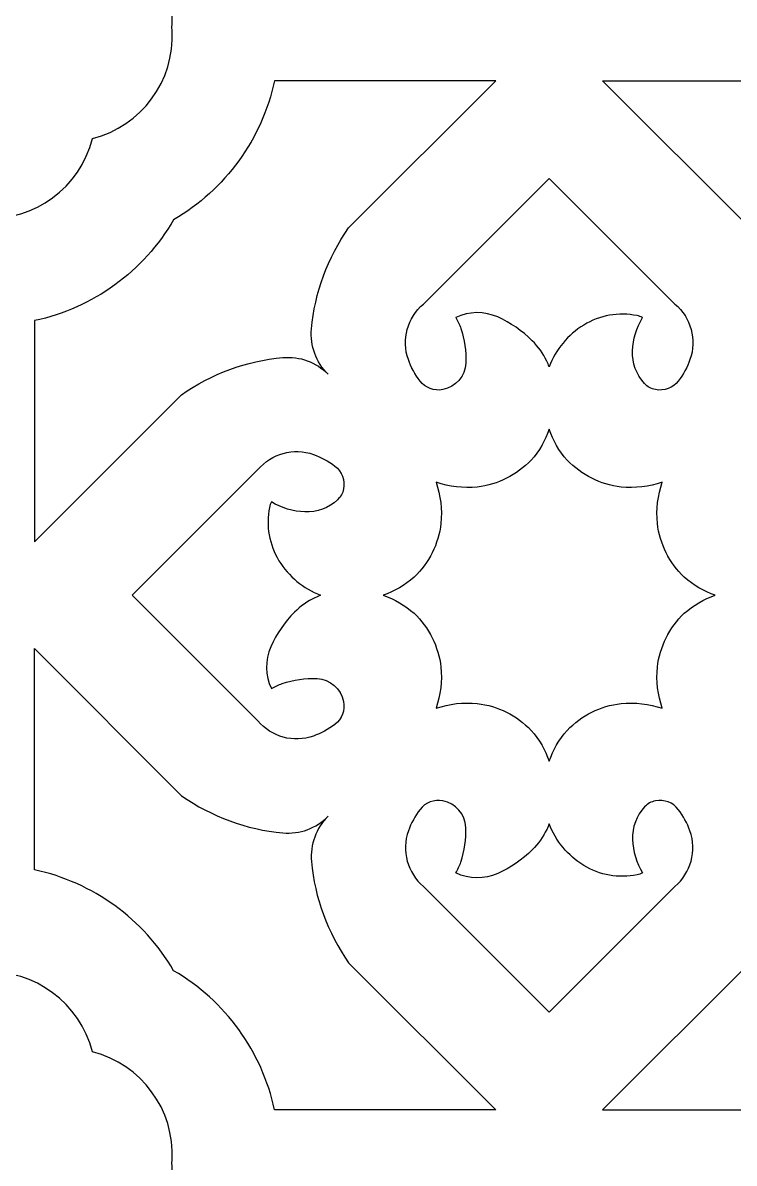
# Model space of a CAD drawing. Header units: centimetres. Extents: x -9.8 to 9.6, y -11.6 to 9.6.
# Drawn here: x -7.66 to -4.36, y -0.98 to 4.31 of the extents above; entities that cross this region are included whole.
import ezdxf

# ---------------------------------------------------------------- set-up
doc = ezdxf.new("R2010")
doc.units = ezdxf.units.CM
doc.header["$MEASUREMENT"] = 0
doc.layers.add('layer 1', color=7, linetype='Continuous')

msp = doc.modelspace()

# ---------------------------------------------------------------- linework, layer by layer
at = {"layer": 'layer 1', "color": 242}
for points, knots in [([(-9.79663, 9.61059), (-9.79663, 9.61059), (-0.63194, 9.61059), (-0.63194, 9.61059), (-0.63194, 9.61059), (-0.63194, 9.61059), (-0.63194, -11.57178), (-0.63194, -11.57178), (-0.63194, -11.57178), (-0.63194, -11.57178), (-9.79663, -11.57178), (-9.79663, -11.57178), (-9.79663, -11.57178), (-9.79663, -11.57178), (-9.79663, 9.61059), (-9.79663, 9.61059)], [0, 0, 0, 0, 0.2, 0.2, 0.2, 0.2, 0.4, 0.4, 0.4, 0.4, 0.6, 0.6, 0.6, 0.6, 1, 1, 1, 1]), ([(-6.9647, 4.27966), (-6.9521, 4.0454), (-7.10748, 3.83487), (-7.33493, 3.77742), (-7.33493, 3.77742), (-7.39216, 3.54991), (-7.60287, 3.39476), (-7.83714, 3.40723), (-7.83714, 3.40723), (-7.83714, 3.40723), (-7.85163, 3.40806), (-7.85163, 3.40806), (-7.85163, 3.40806), (-7.85163, 3.40806), (-7.86611, 3.40723), (-7.86611, 3.40723), (-7.86611, 3.40723), (-8.10038, 3.39458), (-8.31096, 3.54996), (-8.36836, 3.77742), (-8.36836, 3.77742), (-8.59591, 3.83468), (-8.75102, 4.0454), (-8.73855, 4.27966), (-8.73855, 4.27966), (-8.73855, 4.27966), (-8.73772, 4.29415), (-8.73772, 4.29415), (-8.73772, 4.29415), (-8.73772, 4.29415), (-8.73855, 4.30864), (-8.73855, 4.30864), (-8.73855, 4.30864), (-8.7512, 4.54291), (-8.59582, 4.75339), (-8.36836, 4.81084), (-8.36836, 4.81084), (-8.31114, 5.03839), (-8.10038, 5.1935), (-7.86611, 5.18103), (-7.86611, 5.18103), (-7.86611, 5.18103), (-7.85163, 5.1802), (-7.85163, 5.1802), (-7.85163, 5.1802), (-7.85163, 5.1802), (-7.83714, 5.18103), (-7.83714, 5.18103), (-7.83714, 5.18103), (-7.60287, 5.19368), (-7.39234, 5.0383), (-7.33493, 4.81084), (-7.33493, 4.81084), (-7.10738, 4.75362), (-6.95228, 4.54291), (-6.9647, 4.30864), (-6.9647, 4.30864), (-6.9647, 4.30864), (-6.96557, 4.29415), (-6.96557, 4.29415), (-6.96557, 4.29415), (-6.96557, 4.29415), (-6.9647, 4.27966), (-6.9647, 4.27966)], [0, 0, 0, 0, 0.0588235, 0.0588235, 0.0588235, 0.0588235, 0.1176471, 0.1176471, 0.1176471, 0.1176471, 0.1764706, 0.1764706, 0.1764706, 0.1764706, 0.2352941, 0.2352941, 0.2352941, 0.2352941, 0.2941176, 0.2941176, 0.2941176, 0.2941176, 0.3529412, 0.3529412, 0.3529412, 0.3529412, 0.4117647, 0.4117647, 0.4117647, 0.4117647, 0.4705882, 0.4705882, 0.4705882, 0.4705882, 0.5294118, 0.5294118, 0.5294118, 0.5294118, 0.5882353, 0.5882353, 0.5882353, 0.5882353, 0.6470588, 0.6470588, 0.6470588, 0.6470588, 0.7058824, 0.7058824, 0.7058824, 0.7058824, 0.7647059, 0.7647059, 0.7647059, 0.7647059, 0.8235294, 0.8235294, 0.8235294, 0.8235294, 0.8823529, 0.8823529, 0.8823529, 0.8823529, 1, 1, 1, 1]), ([(-6.92068, 2.58774), (-6.92068, 2.58774), (-7.60361, 1.90481), (-7.60361, 1.90481), (-7.60361, 1.90481), (-7.60361, 1.90481), (-7.60361, 2.93189), (-7.60361, 2.93189), (-7.60361, 2.93189), (-7.33194, 2.99031), (-7.09759, 3.16017), (-6.95766, 3.40024), (-6.95766, 3.40024), (-6.71765, 3.54016), (-6.54773, 3.77443), (-6.48941, 4.04609), (-6.48941, 4.04609), (-6.48941, 4.04609), (-5.46233, 4.04609), (-5.46233, 4.04609), (-5.46233, 4.04609), (-5.46233, 4.04609), (-6.14525, 3.36316), (-6.14525, 3.36316), (-6.14525, 3.36316), (-6.24295, 3.2243), (-6.30247, 3.06229), (-6.31784, 2.89316), (-6.31784, 2.89316), (-6.32492, 2.81519), (-6.29672, 2.73819), (-6.24084, 2.68336), (-6.24084, 2.68336), (-6.29571, 2.73921), (-6.37271, 2.76749), (-6.45068, 2.76036), (-6.45068, 2.76036), (-6.61981, 2.74496), (-6.78181, 2.68543), (-6.92068, 2.58774)], [0, 0, 0, 0, 0.0909091, 0.0909091, 0.0909091, 0.0909091, 0.1818182, 0.1818182, 0.1818182, 0.1818182, 0.2727273, 0.2727273, 0.2727273, 0.2727273, 0.3636364, 0.3636364, 0.3636364, 0.3636364, 0.4545455, 0.4545455, 0.4545455, 0.4545455, 0.5454545, 0.5454545, 0.5454545, 0.5454545, 0.6363636, 0.6363636, 0.6363636, 0.6363636, 0.7272727, 0.7272727, 0.7272727, 0.7272727, 0.8181818, 0.8181818, 0.8181818, 0.8181818, 1, 1, 1, 1]), ([(-3.93921, 4.04609), (-3.93921, 4.04609), (-4.96625, 4.04609), (-4.96625, 4.04609), (-4.96625, 4.04609), (-4.96625, 4.04609), (-4.28337, 3.36316), (-4.28337, 3.36316), (-4.28337, 3.36316), (-4.18567, 3.22434), (-4.12615, 3.0622), (-4.11078, 2.89316), (-4.11078, 2.89316), (-4.10365, 2.81524), (-4.13194, 2.73819), (-4.18778, 2.68336), (-4.18778, 2.68336), (-4.13295, 2.73916), (-4.05586, 2.7674), (-3.97794, 2.76032), (-3.97794, 2.76032), (-3.8089, 2.74496), (-3.64676, 2.68539), (-3.50794, 2.58774), (-3.50794, 2.58774), (-3.50794, 2.58774), (-2.82501, 1.90481), (-2.82501, 1.90481), (-2.82501, 1.90481), (-2.82501, 1.90481), (-2.82501, 2.93189), (-2.82501, 2.93189), (-2.82501, 2.93189), (-3.09654, 2.99021), (-3.33112, 3.16036), (-3.47096, 3.40028), (-3.47096, 3.40028), (-3.71088, 3.54007), (-3.88089, 3.77466), (-3.93921, 4.04613), (-3.93921, 4.04613), (-3.93921, 4.04613), (-3.93921, 4.04609), (-3.93921, 4.04609)], [0, 0, 0, 0, 0.0833333, 0.0833333, 0.0833333, 0.0833333, 0.1666667, 0.1666667, 0.1666667, 0.1666667, 0.25, 0.25, 0.25, 0.25, 0.3333333, 0.3333333, 0.3333333, 0.3333333, 0.4166667, 0.4166667, 0.4166667, 0.4166667, 0.5, 0.5, 0.5, 0.5, 0.5833333, 0.5833333, 0.5833333, 0.5833333, 0.6666667, 0.6666667, 0.6666667, 0.6666667, 0.75, 0.75, 0.75, 0.75, 0.8333333, 0.8333333, 0.8333333, 0.8333333, 1, 1, 1, 1]), ([(-5.79765, 3.00916), (-5.87267, 2.94624), (-5.90078, 2.84344), (-5.86807, 2.75112), (-5.86807, 2.75112), (-5.85538, 2.71529), (-5.83712, 2.68171), (-5.81389, 2.65158), (-5.81389, 2.65158), (-5.78891, 2.6192), (-5.74788, 2.60374), (-5.70777, 2.61165), (-5.70777, 2.61165), (-5.64802, 2.62297), (-5.60391, 2.67389), (-5.60133, 2.73465), (-5.60133, 2.73465), (-5.59899, 2.7893), (-5.60676, 2.8439), (-5.62429, 2.89573), (-5.62429, 2.89573), (-5.63027, 2.91344), (-5.63813, 2.93046), (-5.64784, 2.94647), (-5.64784, 2.94647), (-5.58648, 2.97572), (-5.51536, 2.9766), (-5.45327, 2.94891), (-5.45327, 2.94891), (-5.39356, 2.92228), (-5.33919, 2.88493), (-5.29292, 2.8387), (-5.29292, 2.8387), (-5.26532, 2.81115), (-5.24255, 2.77918), (-5.22553, 2.74408), (-5.22553, 2.74408), (-5.22139, 2.73557), (-5.21767, 2.72692), (-5.21426, 2.71809), (-5.21426, 2.71809), (-5.18345, 2.79836), (-5.12705, 2.86634), (-5.05382, 2.91137), (-5.05382, 2.91137), (-4.97991, 2.95687), (-4.89141, 2.9725), (-4.80645, 2.95507), (-4.80645, 2.95507), (-4.79757, 2.95328), (-4.78892, 2.95038), (-4.78074, 2.94647), (-4.78074, 2.94647), (-4.80912, 2.89951), (-4.82512, 2.8461), (-4.82724, 2.79127), (-4.82724, 2.79127), (-4.82945, 2.73511), (-4.80921, 2.68047), (-4.77094, 2.6393), (-4.77094, 2.6393), (-4.7576, 2.62499), (-4.74003, 2.61529), (-4.7208, 2.61165), (-4.7208, 2.61165), (-4.68069, 2.60374), (-4.63962, 2.6192), (-4.61469, 2.65158), (-4.61469, 2.65158), (-4.5915, 2.68171), (-4.57324, 2.71529), (-4.56055, 2.75116), (-4.56055, 2.75116), (-4.52789, 2.84348), (-4.55586, 2.94629), (-4.63088, 3.00916), (-4.63088, 3.00916), (-4.63088, 3.00916), (-5.21426, 3.5926), (-5.21426, 3.5926), (-5.21426, 3.5926), (-5.21426, 3.5926), (-5.79765, 3.00916), (-5.79765, 3.00916)], [0, 0, 0, 0, 0.0454545, 0.0454545, 0.0454545, 0.0454545, 0.0909091, 0.0909091, 0.0909091, 0.0909091, 0.1363636, 0.1363636, 0.1363636, 0.1363636, 0.1818182, 0.1818182, 0.1818182, 0.1818182, 0.2272727, 0.2272727, 0.2272727, 0.2272727, 0.2727273, 0.2727273, 0.2727273, 0.2727273, 0.3181818, 0.3181818, 0.3181818, 0.3181818, 0.3636364, 0.3636364, 0.3636364, 0.3636364, 0.4090909, 0.4090909, 0.4090909, 0.4090909, 0.4545455, 0.4545455, 0.4545455, 0.4545455, 0.5, 0.5, 0.5, 0.5, 0.5454545, 0.5454545, 0.5454545, 0.5454545, 0.5909091, 0.5909091, 0.5909091, 0.5909091, 0.6363636, 0.6363636, 0.6363636, 0.6363636, 0.6818182, 0.6818182, 0.6818182, 0.6818182, 0.7272727, 0.7272727, 0.7272727, 0.7272727, 0.7727273, 0.7727273, 0.7727273, 0.7727273, 0.8181818, 0.8181818, 0.8181818, 0.8181818, 0.8636364, 0.8636364, 0.8636364, 0.8636364, 0.9090909, 0.9090909, 0.9090909, 0.9090909, 1, 1, 1, 1]), ([(-5.98537, 1.65679), (-5.93238, 1.67473), (-5.88353, 1.7032), (-5.84181, 1.74051), (-5.84181, 1.74051), (-5.77198, 1.80647), (-5.72778, 1.89492), (-5.71688, 1.99037), (-5.71688, 1.99037), (-5.71044, 2.05508), (-5.71812, 2.12045), (-5.73937, 2.1819), (-5.73937, 2.1819), (-5.67792, 2.1606), (-5.6126, 2.15292), (-5.54788, 2.15936), (-5.54788, 2.15936), (-5.45244, 2.17031), (-5.36399, 2.21451), (-5.29798, 2.28429), (-5.29798, 2.28429), (-5.26072, 2.32606), (-5.23225, 2.37486), (-5.21426, 2.42785), (-5.21426, 2.42785), (-5.19628, 2.37486), (-5.16785, 2.32606), (-5.13055, 2.28429), (-5.13055, 2.28429), (-5.06454, 2.21451), (-4.97613, 2.17026), (-4.88069, 2.15936), (-4.88069, 2.15936), (-4.81597, 2.15292), (-4.75061, 2.1606), (-4.68916, 2.1819), (-4.68916, 2.1819), (-4.71045, 2.12045), (-4.71813, 2.05508), (-4.71169, 1.99037), (-4.71169, 1.99037), (-4.70079, 1.89492), (-4.65654, 1.80647), (-4.58681, 1.74051), (-4.58681, 1.74051), (-4.54505, 1.7032), (-4.49624, 1.67473), (-4.44325, 1.65679), (-4.44325, 1.65679), (-4.49624, 1.63881), (-4.54505, 1.61033), (-4.58681, 1.57303), (-4.58681, 1.57303), (-4.65654, 1.50707), (-4.70079, 1.41862), (-4.71169, 1.32317), (-4.71169, 1.32317), (-4.71813, 1.25845), (-4.71045, 1.19309), (-4.68916, 1.13164), (-4.68916, 1.13164), (-4.75061, 1.15289), (-4.81597, 1.16062), (-4.88069, 1.15418), (-4.88069, 1.15418), (-4.97613, 1.14323), (-5.06459, 1.09902), (-5.13055, 1.02925), (-5.13055, 1.02925), (-5.16785, 0.98748), (-5.19632, 0.93868), (-5.21426, 0.88569), (-5.21426, 0.88569), (-5.23225, 0.93868), (-5.26072, 0.98748), (-5.29798, 1.02925), (-5.29798, 1.02925), (-5.36399, 1.09902), (-5.45244, 1.14327), (-5.54788, 1.15418), (-5.54788, 1.15418), (-5.6126, 1.16062), (-5.67792, 1.15293), (-5.73937, 1.13164), (-5.73937, 1.13164), (-5.71812, 1.19309), (-5.71044, 1.25845), (-5.71688, 1.32317), (-5.71688, 1.32317), (-5.72778, 1.41862), (-5.77198, 1.50707), (-5.84181, 1.57303), (-5.84181, 1.57303), (-5.88353, 1.61033), (-5.93238, 1.63881), (-5.98537, 1.65679), (-5.98537, 1.65679), (-5.98537, 1.65679), (-5.98537, 1.65679), (-5.98537, 1.65679)], [0, 0, 0, 0, 0.0384615, 0.0384615, 0.0384615, 0.0384615, 0.0769231, 0.0769231, 0.0769231, 0.0769231, 0.1153846, 0.1153846, 0.1153846, 0.1153846, 0.1538462, 0.1538462, 0.1538462, 0.1538462, 0.1923077, 0.1923077, 0.1923077, 0.1923077, 0.2307692, 0.2307692, 0.2307692, 0.2307692, 0.2692308, 0.2692308, 0.2692308, 0.2692308, 0.3076923, 0.3076923, 0.3076923, 0.3076923, 0.3461538, 0.3461538, 0.3461538, 0.3461538, 0.3846154, 0.3846154, 0.3846154, 0.3846154, 0.4230769, 0.4230769, 0.4230769, 0.4230769, 0.4615385, 0.4615385, 0.4615385, 0.4615385, 0.5, 0.5, 0.5, 0.5, 0.5384615, 0.5384615, 0.5384615, 0.5384615, 0.5769231, 0.5769231, 0.5769231, 0.5769231, 0.6153846, 0.6153846, 0.6153846, 0.6153846, 0.6538462, 0.6538462, 0.6538462, 0.6538462, 0.6923077, 0.6923077, 0.6923077, 0.6923077, 0.7307692, 0.7307692, 0.7307692, 0.7307692, 0.7692308, 0.7692308, 0.7692308, 0.7692308, 0.8076923, 0.8076923, 0.8076923, 0.8076923, 0.8461538, 0.8461538, 0.8461538, 0.8461538, 0.8846154, 0.8846154, 0.8846154, 0.8846154, 0.9230769, 0.9230769, 0.9230769, 0.9230769, 1, 1, 1, 1]), ([(-6.56668, 1.07336), (-6.50371, 0.99838), (-6.40095, 0.97028), (-6.30864, 1.00298), (-6.30864, 1.00298), (-6.27281, 1.01563), (-6.23918, 1.03394), (-6.20905, 1.05717), (-6.20905, 1.05717), (-6.17672, 1.0821), (-6.16126, 1.12317), (-6.16917, 1.16324), (-6.16917, 1.16324), (-6.18044, 1.22303), (-6.23136, 1.26715), (-6.29217, 1.26972), (-6.29217, 1.26972), (-6.34682, 1.27207), (-6.40141, 1.26429), (-6.45321, 1.24677), (-6.45321, 1.24677), (-6.47096, 1.24079), (-6.48798, 1.23288), (-6.50399, 1.22322), (-6.50399, 1.22322), (-6.5332, 1.28458), (-6.53407, 1.35569), (-6.50638, 1.41774), (-6.50638, 1.41774), (-6.47975, 1.47749), (-6.4424, 1.53186), (-6.39622, 1.57814), (-6.39622, 1.57814), (-6.36866, 1.60569), (-6.33665, 1.6285), (-6.30155, 1.64552), (-6.30155, 1.64552), (-6.29309, 1.64962), (-6.2844, 1.65339), (-6.27557, 1.65679), (-6.27557, 1.65679), (-6.35579, 1.68775), (-6.42363, 1.74414), (-6.46876, 1.81732), (-6.46876, 1.81732), (-6.51434, 1.89115), (-6.52998, 1.97965), (-6.51259, 2.06465), (-6.51259, 2.06465), (-6.51075, 2.07353), (-6.5079, 2.08213), (-6.50399, 2.09032), (-6.50399, 2.09032), (-6.45698, 2.06194), (-6.40362, 2.04593), (-6.34875, 2.04381), (-6.34875, 2.04381), (-6.29263, 2.04161), (-6.23794, 2.06185), (-6.19682, 2.10012), (-6.19682, 2.10012), (-6.18247, 2.11345), (-6.17276, 2.13103), (-6.16917, 2.15025), (-6.16917, 2.15025), (-6.16126, 2.19036), (-6.17672, 2.23144), (-6.20905, 2.25637), (-6.20905, 2.25637), (-6.23918, 2.2796), (-6.27281, 2.29786), (-6.30864, 2.31055), (-6.30864, 2.31055), (-6.40095, 2.34321), (-6.50376, 2.3152), (-6.56668, 2.24018), (-6.56668, 2.24018), (-6.56668, 2.24018), (-7.15007, 1.65679), (-7.15007, 1.65679), (-7.15007, 1.65679), (-7.15007, 1.65679), (-6.56668, 1.07336), (-6.56668, 1.07336)], [0, 0, 0, 0, 0.0454545, 0.0454545, 0.0454545, 0.0454545, 0.0909091, 0.0909091, 0.0909091, 0.0909091, 0.1363636, 0.1363636, 0.1363636, 0.1363636, 0.1818182, 0.1818182, 0.1818182, 0.1818182, 0.2272727, 0.2272727, 0.2272727, 0.2272727, 0.2727273, 0.2727273, 0.2727273, 0.2727273, 0.3181818, 0.3181818, 0.3181818, 0.3181818, 0.3636364, 0.3636364, 0.3636364, 0.3636364, 0.4090909, 0.4090909, 0.4090909, 0.4090909, 0.4545455, 0.4545455, 0.4545455, 0.4545455, 0.5, 0.5, 0.5, 0.5, 0.5454545, 0.5454545, 0.5454545, 0.5454545, 0.5909091, 0.5909091, 0.5909091, 0.5909091, 0.6363636, 0.6363636, 0.6363636, 0.6363636, 0.6818182, 0.6818182, 0.6818182, 0.6818182, 0.7272727, 0.7272727, 0.7272727, 0.7272727, 0.7727273, 0.7727273, 0.7727273, 0.7727273, 0.8181818, 0.8181818, 0.8181818, 0.8181818, 0.8636364, 0.8636364, 0.8636364, 0.8636364, 0.9090909, 0.9090909, 0.9090909, 0.9090909, 1, 1, 1, 1]), ([(-6.48941, -0.73255), (-6.48941, -0.73255), (-5.46233, -0.73255), (-5.46233, -0.73255), (-5.46233, -0.73255), (-5.46233, -0.73255), (-6.14525, -0.04963), (-6.14525, -0.04963), (-6.14525, -0.04963), (-6.24291, 0.08919), (-6.30247, 0.25129), (-6.31788, 0.42033), (-6.31788, 0.42033), (-6.32501, 0.4983), (-6.29668, 0.57534), (-6.24084, 0.63022), (-6.24084, 0.63022), (-6.29567, 0.57433), (-6.37276, 0.54604), (-6.45068, 0.55317), (-6.45068, 0.55317), (-6.61972, 0.56858), (-6.78186, 0.62815), (-6.92068, 0.7258), (-6.92068, 0.7258), (-6.92068, 0.7258), (-7.60361, 1.40873), (-7.60361, 1.40873), (-7.60361, 1.40873), (-7.60361, 1.40873), (-7.60361, 0.38165), (-7.60361, 0.38165), (-7.60361, 0.38165), (-7.33208, 0.32332), (-7.09759, 0.15322), (-6.95766, -0.08665), (-6.95766, -0.08665), (-6.71779, -0.22649), (-6.54778, -0.46107), (-6.48941, -0.73255)], [0, 0, 0, 0, 0.0909091, 0.0909091, 0.0909091, 0.0909091, 0.1818182, 0.1818182, 0.1818182, 0.1818182, 0.2727273, 0.2727273, 0.2727273, 0.2727273, 0.3636364, 0.3636364, 0.3636364, 0.3636364, 0.4545455, 0.4545455, 0.4545455, 0.4545455, 0.5454545, 0.5454545, 0.5454545, 0.5454545, 0.6363636, 0.6363636, 0.6363636, 0.6363636, 0.7272727, 0.7272727, 0.7272727, 0.7272727, 0.8181818, 0.8181818, 0.8181818, 0.8181818, 1, 1, 1, 1]), ([(-3.93921, -0.73255), (-3.93921, -0.73255), (-4.96625, -0.73255), (-4.96625, -0.73255), (-4.96625, -0.73255), (-4.96625, -0.73255), (-4.28337, -0.04963), (-4.28337, -0.04963), (-4.28337, -0.04963), (-4.18567, 0.08924), (-4.12615, 0.25124), (-4.11074, 0.42033), (-4.11074, 0.42033), (-4.10365, 0.49834), (-4.1319, 0.57534), (-4.18778, 0.63022), (-4.18778, 0.63022), (-4.13291, 0.57438), (-4.05591, 0.54609), (-3.97794, 0.55322), (-3.97794, 0.55322), (-3.80886, 0.56858), (-3.64681, 0.6281), (-3.50794, 0.7258), (-3.50794, 0.7258), (-3.50794, 0.7258), (-2.82501, 1.40873), (-2.82501, 1.40873), (-2.82501, 1.40873), (-2.82501, 1.40873), (-2.82501, 0.38165), (-2.82501, 0.38165), (-2.82501, 0.38165), (-3.09668, 0.32323), (-3.33108, 0.15336), (-3.47096, -0.08675), (-3.47096, -0.08675), (-3.71097, -0.22667), (-3.88089, -0.46094), (-3.93921, -0.73255), (-3.93921, -0.73255), (-3.93921, -0.73255), (-3.93921, -0.73255), (-3.93921, -0.73255)], [0, 0, 0, 0, 0.0833333, 0.0833333, 0.0833333, 0.0833333, 0.1666667, 0.1666667, 0.1666667, 0.1666667, 0.25, 0.25, 0.25, 0.25, 0.3333333, 0.3333333, 0.3333333, 0.3333333, 0.4166667, 0.4166667, 0.4166667, 0.4166667, 0.5, 0.5, 0.5, 0.5, 0.5833333, 0.5833333, 0.5833333, 0.5833333, 0.6666667, 0.6666667, 0.6666667, 0.6666667, 0.75, 0.75, 0.75, 0.75, 0.8333333, 0.8333333, 0.8333333, 0.8333333, 1, 1, 1, 1]), ([(-5.79765, 0.30437), (-5.87267, 0.3672), (-5.90069, 0.47015), (-5.86807, 0.56242), (-5.86807, 0.56242), (-5.85538, 0.59825), (-5.83712, 0.63187), (-5.81389, 0.66196), (-5.81389, 0.66196), (-5.78896, 0.69434), (-5.74784, 0.70975), (-5.70777, 0.70188), (-5.70777, 0.70188), (-5.64807, 0.69061), (-5.60396, 0.6396), (-5.60133, 0.57888), (-5.60133, 0.57888), (-5.59899, 0.52424), (-5.60676, 0.46964), (-5.62424, 0.4178), (-5.62424, 0.4178), (-5.63027, 0.40009), (-5.63813, 0.38307), (-5.64784, 0.36707), (-5.64784, 0.36707), (-5.58643, 0.33777), (-5.51536, 0.33685), (-5.45327, 0.36458), (-5.45327, 0.36458), (-5.39356, 0.39126), (-5.33919, 0.42861), (-5.29292, 0.47484), (-5.29292, 0.47484), (-5.26532, 0.50239), (-5.24255, 0.53436), (-5.22553, 0.56946), (-5.22553, 0.56946), (-5.22139, 0.57796), (-5.21767, 0.58666), (-5.21426, 0.59544), (-5.21426, 0.59544), (-5.18349, 0.51513), (-5.12714, 0.44719), (-5.05382, 0.40212), (-5.05382, 0.40212), (-4.97991, 0.35662), (-4.89145, 0.34103), (-4.8064, 0.35846), (-4.8064, 0.35846), (-4.79753, 0.36026), (-4.78892, 0.36316), (-4.78074, 0.36707), (-4.78074, 0.36707), (-4.80912, 0.41403), (-4.82512, 0.46748), (-4.82724, 0.52231), (-4.82724, 0.52231), (-4.82945, 0.57838), (-4.80916, 0.63312), (-4.77094, 0.67424), (-4.77094, 0.67424), (-4.7576, 0.68854), (-4.74003, 0.69825), (-4.7208, 0.70188), (-4.7208, 0.70188), (-4.68074, 0.70979), (-4.63962, 0.69429), (-4.61469, 0.66196), (-4.61469, 0.66196), (-4.5915, 0.63187), (-4.57324, 0.59825), (-4.56055, 0.56242), (-4.56055, 0.56242), (-4.52784, 0.47019), (-4.55599, 0.36725), (-4.63088, 0.30437), (-4.63088, 0.30437), (-4.63088, 0.30437), (-5.21426, -0.27902), (-5.21426, -0.27902), (-5.21426, -0.27902), (-5.21426, -0.27902), (-5.79765, 0.30437), (-5.79765, 0.30437)], [0, 0, 0, 0, 0.0454545, 0.0454545, 0.0454545, 0.0454545, 0.0909091, 0.0909091, 0.0909091, 0.0909091, 0.1363636, 0.1363636, 0.1363636, 0.1363636, 0.1818182, 0.1818182, 0.1818182, 0.1818182, 0.2272727, 0.2272727, 0.2272727, 0.2272727, 0.2727273, 0.2727273, 0.2727273, 0.2727273, 0.3181818, 0.3181818, 0.3181818, 0.3181818, 0.3636364, 0.3636364, 0.3636364, 0.3636364, 0.4090909, 0.4090909, 0.4090909, 0.4090909, 0.4545455, 0.4545455, 0.4545455, 0.4545455, 0.5, 0.5, 0.5, 0.5, 0.5454545, 0.5454545, 0.5454545, 0.5454545, 0.5909091, 0.5909091, 0.5909091, 0.5909091, 0.6363636, 0.6363636, 0.6363636, 0.6363636, 0.6818182, 0.6818182, 0.6818182, 0.6818182, 0.7272727, 0.7272727, 0.7272727, 0.7272727, 0.7727273, 0.7727273, 0.7727273, 0.7727273, 0.8181818, 0.8181818, 0.8181818, 0.8181818, 0.8636364, 0.8636364, 0.8636364, 0.8636364, 0.9090909, 0.9090909, 0.9090909, 0.9090909, 1, 1, 1, 1]), ([(-7.86611, -1.86749), (-8.10038, -1.88014), (-8.31091, -1.72476), (-8.36836, -1.49731), (-8.36836, -1.49731), (-8.59587, -1.44009), (-8.75102, -1.22937), (-8.73855, -0.99506), (-8.73855, -0.99506), (-8.73855, -0.99506), (-8.73772, -0.98057), (-8.73772, -0.98057), (-8.73772, -0.98057), (-8.73772, -0.98057), (-8.73855, -0.96613), (-8.73855, -0.96613), (-8.73855, -0.96613), (-8.75125, -0.73186), (-8.59587, -0.52128), (-8.36836, -0.46388), (-8.36836, -0.46388), (-8.31114, -0.23633), (-8.10043, -0.08123), (-7.86611, -0.09369), (-7.86611, -0.09369), (-7.86611, -0.09369), (-7.85163, -0.09452), (-7.85163, -0.09452), (-7.85163, -0.09452), (-7.85163, -0.09452), (-7.83714, -0.09369), (-7.83714, -0.09369), (-7.83714, -0.09369), (-7.60287, -0.08104), (-7.39234, -0.23642), (-7.33493, -0.46388), (-7.33493, -0.46388), (-7.10743, -0.5211), (-6.95228, -0.73182), (-6.9647, -0.96608), (-6.9647, -0.96608), (-6.9647, -0.96608), (-6.96557, -0.98057), (-6.96557, -0.98057), (-6.96557, -0.98057), (-6.96557, -0.98057), (-6.9647, -0.99506), (-6.9647, -0.99506), (-6.9647, -0.99506), (-6.9521, -1.22932), (-7.10748, -1.43986), (-7.33493, -1.49731), (-7.33493, -1.49731), (-7.39216, -1.72481), (-7.60287, -1.87996), (-7.83714, -1.86749), (-7.83714, -1.86749), (-7.83714, -1.86749), (-7.85163, -1.86667), (-7.85163, -1.86667), (-7.85163, -1.86667), (-7.85163, -1.86667), (-7.86611, -1.86749), (-7.86611, -1.86749)], [0, 0, 0, 0, 0.0588235, 0.0588235, 0.0588235, 0.0588235, 0.1176471, 0.1176471, 0.1176471, 0.1176471, 0.1764706, 0.1764706, 0.1764706, 0.1764706, 0.2352941, 0.2352941, 0.2352941, 0.2352941, 0.2941176, 0.2941176, 0.2941176, 0.2941176, 0.3529412, 0.3529412, 0.3529412, 0.3529412, 0.4117647, 0.4117647, 0.4117647, 0.4117647, 0.4705882, 0.4705882, 0.4705882, 0.4705882, 0.5294118, 0.5294118, 0.5294118, 0.5294118, 0.5882353, 0.5882353, 0.5882353, 0.5882353, 0.6470588, 0.6470588, 0.6470588, 0.6470588, 0.7058824, 0.7058824, 0.7058824, 0.7058824, 0.7647059, 0.7647059, 0.7647059, 0.7647059, 0.8235294, 0.8235294, 0.8235294, 0.8235294, 0.8823529, 0.8823529, 0.8823529, 0.8823529, 1, 1, 1, 1])]:
    msp.add_open_spline(points, degree=3, knots=knots, dxfattribs=at)
at = {"layer": 'layer 1', "lineweight": 9}
for points, knots in [([(-9.79663, 9.61059), (-9.79663, 9.61059), (-0.63194, 9.61059), (-0.63194, 9.61059), (-0.63194, 9.61059), (-0.63194, 9.61059), (-0.63194, -11.57178), (-0.63194, -11.57178), (-0.63194, -11.57178), (-0.63194, -11.57178), (-9.79663, -11.57178), (-9.79663, -11.57178), (-9.79663, -11.57178), (-9.79663, -11.57178), (-9.79663, 9.61059), (-9.79663, 9.61059)], [0, 0, 0, 0, 0.2, 0.2, 0.2, 0.2, 0.4, 0.4, 0.4, 0.4, 0.6, 0.6, 0.6, 0.6, 1, 1, 1, 1]), ([(-6.9647, 4.27966), (-6.9521, 4.0454), (-7.10748, 3.83487), (-7.33493, 3.77742), (-7.33493, 3.77742), (-7.39216, 3.54991), (-7.60287, 3.39476), (-7.83714, 3.40723), (-7.83714, 3.40723), (-7.83714, 3.40723), (-7.85163, 3.40806), (-7.85163, 3.40806), (-7.85163, 3.40806), (-7.85163, 3.40806), (-7.86611, 3.40723), (-7.86611, 3.40723), (-7.86611, 3.40723), (-8.10038, 3.39458), (-8.31096, 3.54996), (-8.36836, 3.77742), (-8.36836, 3.77742), (-8.59591, 3.83468), (-8.75102, 4.0454), (-8.73855, 4.27966), (-8.73855, 4.27966), (-8.73855, 4.27966), (-8.73772, 4.29415), (-8.73772, 4.29415), (-8.73772, 4.29415), (-8.73772, 4.29415), (-8.73855, 4.30864), (-8.73855, 4.30864), (-8.73855, 4.30864), (-8.7512, 4.54291), (-8.59582, 4.75339), (-8.36836, 4.81084), (-8.36836, 4.81084), (-8.31114, 5.03839), (-8.10038, 5.1935), (-7.86611, 5.18103), (-7.86611, 5.18103), (-7.86611, 5.18103), (-7.85163, 5.1802), (-7.85163, 5.1802), (-7.85163, 5.1802), (-7.85163, 5.1802), (-7.83714, 5.18103), (-7.83714, 5.18103), (-7.83714, 5.18103), (-7.60287, 5.19368), (-7.39234, 5.0383), (-7.33493, 4.81084), (-7.33493, 4.81084), (-7.10738, 4.75362), (-6.95228, 4.54291), (-6.9647, 4.30864), (-6.9647, 4.30864), (-6.9647, 4.30864), (-6.96557, 4.29415), (-6.96557, 4.29415), (-6.96557, 4.29415), (-6.96557, 4.29415), (-6.9647, 4.27966), (-6.9647, 4.27966)], [0, 0, 0, 0, 0.0588235, 0.0588235, 0.0588235, 0.0588235, 0.1176471, 0.1176471, 0.1176471, 0.1176471, 0.1764706, 0.1764706, 0.1764706, 0.1764706, 0.2352941, 0.2352941, 0.2352941, 0.2352941, 0.2941176, 0.2941176, 0.2941176, 0.2941176, 0.3529412, 0.3529412, 0.3529412, 0.3529412, 0.4117647, 0.4117647, 0.4117647, 0.4117647, 0.4705882, 0.4705882, 0.4705882, 0.4705882, 0.5294118, 0.5294118, 0.5294118, 0.5294118, 0.5882353, 0.5882353, 0.5882353, 0.5882353, 0.6470588, 0.6470588, 0.6470588, 0.6470588, 0.7058824, 0.7058824, 0.7058824, 0.7058824, 0.7647059, 0.7647059, 0.7647059, 0.7647059, 0.8235294, 0.8235294, 0.8235294, 0.8235294, 0.8823529, 0.8823529, 0.8823529, 0.8823529, 1, 1, 1, 1]), ([(-6.92068, 2.58774), (-6.92068, 2.58774), (-7.60361, 1.90481), (-7.60361, 1.90481), (-7.60361, 1.90481), (-7.60361, 1.90481), (-7.60361, 2.93189), (-7.60361, 2.93189), (-7.60361, 2.93189), (-7.33194, 2.99031), (-7.09759, 3.16017), (-6.95766, 3.40024), (-6.95766, 3.40024), (-6.71765, 3.54016), (-6.54773, 3.77443), (-6.48941, 4.04609), (-6.48941, 4.04609), (-6.48941, 4.04609), (-5.46233, 4.04609), (-5.46233, 4.04609), (-5.46233, 4.04609), (-5.46233, 4.04609), (-6.14525, 3.36316), (-6.14525, 3.36316), (-6.14525, 3.36316), (-6.24295, 3.2243), (-6.30247, 3.06229), (-6.31784, 2.89316), (-6.31784, 2.89316), (-6.32492, 2.81519), (-6.29672, 2.73819), (-6.24084, 2.68336), (-6.24084, 2.68336), (-6.29571, 2.73921), (-6.37271, 2.76749), (-6.45068, 2.76036), (-6.45068, 2.76036), (-6.61981, 2.74496), (-6.78181, 2.68543), (-6.92068, 2.58774)], [0, 0, 0, 0, 0.0909091, 0.0909091, 0.0909091, 0.0909091, 0.1818182, 0.1818182, 0.1818182, 0.1818182, 0.2727273, 0.2727273, 0.2727273, 0.2727273, 0.3636364, 0.3636364, 0.3636364, 0.3636364, 0.4545455, 0.4545455, 0.4545455, 0.4545455, 0.5454545, 0.5454545, 0.5454545, 0.5454545, 0.6363636, 0.6363636, 0.6363636, 0.6363636, 0.7272727, 0.7272727, 0.7272727, 0.7272727, 0.8181818, 0.8181818, 0.8181818, 0.8181818, 1, 1, 1, 1]), ([(-3.93921, 4.04609), (-3.93921, 4.04609), (-4.96625, 4.04609), (-4.96625, 4.04609), (-4.96625, 4.04609), (-4.96625, 4.04609), (-4.28337, 3.36316), (-4.28337, 3.36316), (-4.28337, 3.36316), (-4.18567, 3.22434), (-4.12615, 3.0622), (-4.11078, 2.89316), (-4.11078, 2.89316), (-4.10365, 2.81524), (-4.13194, 2.73819), (-4.18778, 2.68336), (-4.18778, 2.68336), (-4.13295, 2.73916), (-4.05586, 2.7674), (-3.97794, 2.76032), (-3.97794, 2.76032), (-3.8089, 2.74496), (-3.64676, 2.68539), (-3.50794, 2.58774), (-3.50794, 2.58774), (-3.50794, 2.58774), (-2.82501, 1.90481), (-2.82501, 1.90481), (-2.82501, 1.90481), (-2.82501, 1.90481), (-2.82501, 2.93189), (-2.82501, 2.93189), (-2.82501, 2.93189), (-3.09654, 2.99021), (-3.33112, 3.16036), (-3.47096, 3.40028), (-3.47096, 3.40028), (-3.71088, 3.54007), (-3.88089, 3.77466), (-3.93921, 4.04613)], [0, 0, 0, 0, 0.0909091, 0.0909091, 0.0909091, 0.0909091, 0.1818182, 0.1818182, 0.1818182, 0.1818182, 0.2727273, 0.2727273, 0.2727273, 0.2727273, 0.3636364, 0.3636364, 0.3636364, 0.3636364, 0.4545455, 0.4545455, 0.4545455, 0.4545455, 0.5454545, 0.5454545, 0.5454545, 0.5454545, 0.6363636, 0.6363636, 0.6363636, 0.6363636, 0.7272727, 0.7272727, 0.7272727, 0.7272727, 0.8181818, 0.8181818, 0.8181818, 0.8181818, 1, 1, 1, 1]), ([(-5.79765, 3.00916), (-5.87267, 2.94624), (-5.90078, 2.84344), (-5.86807, 2.75112), (-5.86807, 2.75112), (-5.85538, 2.71529), (-5.83712, 2.68171), (-5.81389, 2.65158), (-5.81389, 2.65158), (-5.78891, 2.6192), (-5.74788, 2.60374), (-5.70777, 2.61165), (-5.70777, 2.61165), (-5.64802, 2.62297), (-5.60391, 2.67389), (-5.60133, 2.73465), (-5.60133, 2.73465), (-5.59899, 2.7893), (-5.60676, 2.8439), (-5.62429, 2.89573), (-5.62429, 2.89573), (-5.63027, 2.91344), (-5.63813, 2.93046), (-5.64784, 2.94647), (-5.64784, 2.94647), (-5.58648, 2.97572), (-5.51536, 2.9766), (-5.45327, 2.94891), (-5.45327, 2.94891), (-5.39356, 2.92228), (-5.33919, 2.88493), (-5.29292, 2.8387), (-5.29292, 2.8387), (-5.26532, 2.81115), (-5.24255, 2.77918), (-5.22553, 2.74408), (-5.22553, 2.74408), (-5.22139, 2.73557), (-5.21767, 2.72692), (-5.21426, 2.71809), (-5.21426, 2.71809), (-5.18345, 2.79836), (-5.12705, 2.86634), (-5.05382, 2.91137), (-5.05382, 2.91137), (-4.97991, 2.95687), (-4.89141, 2.9725), (-4.80645, 2.95507), (-4.80645, 2.95507), (-4.79757, 2.95328), (-4.78892, 2.95038), (-4.78074, 2.94647), (-4.78074, 2.94647), (-4.80912, 2.89951), (-4.82512, 2.8461), (-4.82724, 2.79127), (-4.82724, 2.79127), (-4.82945, 2.73511), (-4.80921, 2.68047), (-4.77094, 2.6393), (-4.77094, 2.6393), (-4.7576, 2.62499), (-4.74003, 2.61529), (-4.7208, 2.61165), (-4.7208, 2.61165), (-4.68069, 2.60374), (-4.63962, 2.6192), (-4.61469, 2.65158), (-4.61469, 2.65158), (-4.5915, 2.68171), (-4.57324, 2.71529), (-4.56055, 2.75116), (-4.56055, 2.75116), (-4.52789, 2.84348), (-4.55586, 2.94629), (-4.63088, 3.00916), (-4.63088, 3.00916), (-4.63088, 3.00916), (-5.21426, 3.5926), (-5.21426, 3.5926), (-5.21426, 3.5926), (-5.21426, 3.5926), (-5.79765, 3.00916), (-5.79765, 3.00916)], [0, 0, 0, 0, 0.0454545, 0.0454545, 0.0454545, 0.0454545, 0.0909091, 0.0909091, 0.0909091, 0.0909091, 0.1363636, 0.1363636, 0.1363636, 0.1363636, 0.1818182, 0.1818182, 0.1818182, 0.1818182, 0.2272727, 0.2272727, 0.2272727, 0.2272727, 0.2727273, 0.2727273, 0.2727273, 0.2727273, 0.3181818, 0.3181818, 0.3181818, 0.3181818, 0.3636364, 0.3636364, 0.3636364, 0.3636364, 0.4090909, 0.4090909, 0.4090909, 0.4090909, 0.4545455, 0.4545455, 0.4545455, 0.4545455, 0.5, 0.5, 0.5, 0.5, 0.5454545, 0.5454545, 0.5454545, 0.5454545, 0.5909091, 0.5909091, 0.5909091, 0.5909091, 0.6363636, 0.6363636, 0.6363636, 0.6363636, 0.6818182, 0.6818182, 0.6818182, 0.6818182, 0.7272727, 0.7272727, 0.7272727, 0.7272727, 0.7727273, 0.7727273, 0.7727273, 0.7727273, 0.8181818, 0.8181818, 0.8181818, 0.8181818, 0.8636364, 0.8636364, 0.8636364, 0.8636364, 0.9090909, 0.9090909, 0.9090909, 0.9090909, 1, 1, 1, 1]), ([(-5.98537, 1.65679), (-5.93238, 1.67473), (-5.88353, 1.7032), (-5.84181, 1.74051), (-5.84181, 1.74051), (-5.77198, 1.80647), (-5.72778, 1.89492), (-5.71688, 1.99037), (-5.71688, 1.99037), (-5.71044, 2.05508), (-5.71812, 2.12045), (-5.73937, 2.1819), (-5.73937, 2.1819), (-5.67792, 2.1606), (-5.6126, 2.15292), (-5.54788, 2.15936), (-5.54788, 2.15936), (-5.45244, 2.17031), (-5.36399, 2.21451), (-5.29798, 2.28429), (-5.29798, 2.28429), (-5.26072, 2.32606), (-5.23225, 2.37486), (-5.21426, 2.42785), (-5.21426, 2.42785), (-5.19628, 2.37486), (-5.16785, 2.32606), (-5.13055, 2.28429), (-5.13055, 2.28429), (-5.06454, 2.21451), (-4.97613, 2.17026), (-4.88069, 2.15936), (-4.88069, 2.15936), (-4.81597, 2.15292), (-4.75061, 2.1606), (-4.68916, 2.1819), (-4.68916, 2.1819), (-4.71045, 2.12045), (-4.71813, 2.05508), (-4.71169, 1.99037), (-4.71169, 1.99037), (-4.70079, 1.89492), (-4.65654, 1.80647), (-4.58681, 1.74051), (-4.58681, 1.74051), (-4.54505, 1.7032), (-4.49624, 1.67473), (-4.44325, 1.65679), (-4.44325, 1.65679), (-4.49624, 1.63881), (-4.54505, 1.61033), (-4.58681, 1.57303), (-4.58681, 1.57303), (-4.65654, 1.50707), (-4.70079, 1.41862), (-4.71169, 1.32317), (-4.71169, 1.32317), (-4.71813, 1.25845), (-4.71045, 1.19309), (-4.68916, 1.13164), (-4.68916, 1.13164), (-4.75061, 1.15289), (-4.81597, 1.16062), (-4.88069, 1.15418), (-4.88069, 1.15418), (-4.97613, 1.14323), (-5.06459, 1.09902), (-5.13055, 1.02925), (-5.13055, 1.02925), (-5.16785, 0.98748), (-5.19632, 0.93868), (-5.21426, 0.88569), (-5.21426, 0.88569), (-5.23225, 0.93868), (-5.26072, 0.98748), (-5.29798, 1.02925), (-5.29798, 1.02925), (-5.36399, 1.09902), (-5.45244, 1.14327), (-5.54788, 1.15418), (-5.54788, 1.15418), (-5.6126, 1.16062), (-5.67792, 1.15293), (-5.73937, 1.13164), (-5.73937, 1.13164), (-5.71812, 1.19309), (-5.71044, 1.25845), (-5.71688, 1.32317), (-5.71688, 1.32317), (-5.72778, 1.41862), (-5.77198, 1.50707), (-5.84181, 1.57303), (-5.84181, 1.57303), (-5.88353, 1.61033), (-5.93238, 1.63881), (-5.98537, 1.65679)], [0, 0, 0, 0, 0.04, 0.04, 0.04, 0.04, 0.08, 0.08, 0.08, 0.08, 0.12, 0.12, 0.12, 0.12, 0.16, 0.16, 0.16, 0.16, 0.2, 0.2, 0.2, 0.2, 0.24, 0.24, 0.24, 0.24, 0.28, 0.28, 0.28, 0.28, 0.32, 0.32, 0.32, 0.32, 0.36, 0.36, 0.36, 0.36, 0.4, 0.4, 0.4, 0.4, 0.44, 0.44, 0.44, 0.44, 0.48, 0.48, 0.48, 0.48, 0.52, 0.52, 0.52, 0.52, 0.56, 0.56, 0.56, 0.56, 0.6, 0.6, 0.6, 0.6, 0.64, 0.64, 0.64, 0.64, 0.68, 0.68, 0.68, 0.68, 0.72, 0.72, 0.72, 0.72, 0.76, 0.76, 0.76, 0.76, 0.8, 0.8, 0.8, 0.8, 0.84, 0.84, 0.84, 0.84, 0.88, 0.88, 0.88, 0.88, 0.92, 0.92, 0.92, 0.92, 1, 1, 1, 1]), ([(-6.56668, 1.07336), (-6.50371, 0.99838), (-6.40095, 0.97028), (-6.30864, 1.00298), (-6.30864, 1.00298), (-6.27281, 1.01563), (-6.23918, 1.03394), (-6.20905, 1.05717), (-6.20905, 1.05717), (-6.17672, 1.0821), (-6.16126, 1.12317), (-6.16917, 1.16324), (-6.16917, 1.16324), (-6.18044, 1.22303), (-6.23136, 1.26715), (-6.29217, 1.26972), (-6.29217, 1.26972), (-6.34682, 1.27207), (-6.40141, 1.26429), (-6.45321, 1.24677), (-6.45321, 1.24677), (-6.47096, 1.24079), (-6.48798, 1.23288), (-6.50399, 1.22322), (-6.50399, 1.22322), (-6.5332, 1.28458), (-6.53407, 1.35569), (-6.50638, 1.41774), (-6.50638, 1.41774), (-6.47975, 1.47749), (-6.4424, 1.53186), (-6.39622, 1.57814), (-6.39622, 1.57814), (-6.36866, 1.60569), (-6.33665, 1.6285), (-6.30155, 1.64552), (-6.30155, 1.64552), (-6.29309, 1.64962), (-6.2844, 1.65339), (-6.27557, 1.65679), (-6.27557, 1.65679), (-6.35579, 1.68775), (-6.42363, 1.74414), (-6.46876, 1.81732), (-6.46876, 1.81732), (-6.51434, 1.89115), (-6.52998, 1.97965), (-6.51259, 2.06465), (-6.51259, 2.06465), (-6.51075, 2.07353), (-6.5079, 2.08213), (-6.50399, 2.09032), (-6.50399, 2.09032), (-6.45698, 2.06194), (-6.40362, 2.04593), (-6.34875, 2.04381), (-6.34875, 2.04381), (-6.29263, 2.04161), (-6.23794, 2.06185), (-6.19682, 2.10012), (-6.19682, 2.10012), (-6.18247, 2.11345), (-6.17276, 2.13103), (-6.16917, 2.15025), (-6.16917, 2.15025), (-6.16126, 2.19036), (-6.17672, 2.23144), (-6.20905, 2.25637), (-6.20905, 2.25637), (-6.23918, 2.2796), (-6.27281, 2.29786), (-6.30864, 2.31055), (-6.30864, 2.31055), (-6.40095, 2.34321), (-6.50376, 2.3152), (-6.56668, 2.24018), (-6.56668, 2.24018), (-6.56668, 2.24018), (-7.15007, 1.65679), (-7.15007, 1.65679), (-7.15007, 1.65679), (-7.15007, 1.65679), (-6.56668, 1.07336), (-6.56668, 1.07336)], [0, 0, 0, 0, 0.0454545, 0.0454545, 0.0454545, 0.0454545, 0.0909091, 0.0909091, 0.0909091, 0.0909091, 0.1363636, 0.1363636, 0.1363636, 0.1363636, 0.1818182, 0.1818182, 0.1818182, 0.1818182, 0.2272727, 0.2272727, 0.2272727, 0.2272727, 0.2727273, 0.2727273, 0.2727273, 0.2727273, 0.3181818, 0.3181818, 0.3181818, 0.3181818, 0.3636364, 0.3636364, 0.3636364, 0.3636364, 0.4090909, 0.4090909, 0.4090909, 0.4090909, 0.4545455, 0.4545455, 0.4545455, 0.4545455, 0.5, 0.5, 0.5, 0.5, 0.5454545, 0.5454545, 0.5454545, 0.5454545, 0.5909091, 0.5909091, 0.5909091, 0.5909091, 0.6363636, 0.6363636, 0.6363636, 0.6363636, 0.6818182, 0.6818182, 0.6818182, 0.6818182, 0.7272727, 0.7272727, 0.7272727, 0.7272727, 0.7727273, 0.7727273, 0.7727273, 0.7727273, 0.8181818, 0.8181818, 0.8181818, 0.8181818, 0.8636364, 0.8636364, 0.8636364, 0.8636364, 0.9090909, 0.9090909, 0.9090909, 0.9090909, 1, 1, 1, 1]), ([(-6.48941, -0.73255), (-6.48941, -0.73255), (-5.46233, -0.73255), (-5.46233, -0.73255), (-5.46233, -0.73255), (-5.46233, -0.73255), (-6.14525, -0.04963), (-6.14525, -0.04963), (-6.14525, -0.04963), (-6.24291, 0.08919), (-6.30247, 0.25129), (-6.31788, 0.42033), (-6.31788, 0.42033), (-6.32501, 0.4983), (-6.29668, 0.57534), (-6.24084, 0.63022), (-6.24084, 0.63022), (-6.29567, 0.57433), (-6.37276, 0.54604), (-6.45068, 0.55317), (-6.45068, 0.55317), (-6.61972, 0.56858), (-6.78186, 0.62815), (-6.92068, 0.7258), (-6.92068, 0.7258), (-6.92068, 0.7258), (-7.60361, 1.40873), (-7.60361, 1.40873), (-7.60361, 1.40873), (-7.60361, 1.40873), (-7.60361, 0.38165), (-7.60361, 0.38165), (-7.60361, 0.38165), (-7.33208, 0.32332), (-7.09759, 0.15322), (-6.95766, -0.08665), (-6.95766, -0.08665), (-6.71779, -0.22649), (-6.54778, -0.46107), (-6.48941, -0.73255)], [0, 0, 0, 0, 0.0909091, 0.0909091, 0.0909091, 0.0909091, 0.1818182, 0.1818182, 0.1818182, 0.1818182, 0.2727273, 0.2727273, 0.2727273, 0.2727273, 0.3636364, 0.3636364, 0.3636364, 0.3636364, 0.4545455, 0.4545455, 0.4545455, 0.4545455, 0.5454545, 0.5454545, 0.5454545, 0.5454545, 0.6363636, 0.6363636, 0.6363636, 0.6363636, 0.7272727, 0.7272727, 0.7272727, 0.7272727, 0.8181818, 0.8181818, 0.8181818, 0.8181818, 1, 1, 1, 1]), ([(-3.93921, -0.73255), (-3.93921, -0.73255), (-4.96625, -0.73255), (-4.96625, -0.73255), (-4.96625, -0.73255), (-4.96625, -0.73255), (-4.28337, -0.04963), (-4.28337, -0.04963), (-4.28337, -0.04963), (-4.18567, 0.08924), (-4.12615, 0.25124), (-4.11074, 0.42033), (-4.11074, 0.42033), (-4.10365, 0.49834), (-4.1319, 0.57534), (-4.18778, 0.63022), (-4.18778, 0.63022), (-4.13291, 0.57438), (-4.05591, 0.54609), (-3.97794, 0.55322), (-3.97794, 0.55322), (-3.80886, 0.56858), (-3.64681, 0.6281), (-3.50794, 0.7258), (-3.50794, 0.7258), (-3.50794, 0.7258), (-2.82501, 1.40873), (-2.82501, 1.40873), (-2.82501, 1.40873), (-2.82501, 1.40873), (-2.82501, 0.38165), (-2.82501, 0.38165), (-2.82501, 0.38165), (-3.09668, 0.32323), (-3.33108, 0.15336), (-3.47096, -0.08675), (-3.47096, -0.08675), (-3.71097, -0.22667), (-3.88089, -0.46094), (-3.93921, -0.73255)], [0, 0, 0, 0, 0.0909091, 0.0909091, 0.0909091, 0.0909091, 0.1818182, 0.1818182, 0.1818182, 0.1818182, 0.2727273, 0.2727273, 0.2727273, 0.2727273, 0.3636364, 0.3636364, 0.3636364, 0.3636364, 0.4545455, 0.4545455, 0.4545455, 0.4545455, 0.5454545, 0.5454545, 0.5454545, 0.5454545, 0.6363636, 0.6363636, 0.6363636, 0.6363636, 0.7272727, 0.7272727, 0.7272727, 0.7272727, 0.8181818, 0.8181818, 0.8181818, 0.8181818, 1, 1, 1, 1]), ([(-5.79765, 0.30437), (-5.87267, 0.3672), (-5.90069, 0.47015), (-5.86807, 0.56242), (-5.86807, 0.56242), (-5.85538, 0.59825), (-5.83712, 0.63187), (-5.81389, 0.66196), (-5.81389, 0.66196), (-5.78896, 0.69434), (-5.74784, 0.70975), (-5.70777, 0.70188), (-5.70777, 0.70188), (-5.64807, 0.69061), (-5.60396, 0.6396), (-5.60133, 0.57888), (-5.60133, 0.57888), (-5.59899, 0.52424), (-5.60676, 0.46964), (-5.62424, 0.4178), (-5.62424, 0.4178), (-5.63027, 0.40009), (-5.63813, 0.38307), (-5.64784, 0.36707), (-5.64784, 0.36707), (-5.58643, 0.33777), (-5.51536, 0.33685), (-5.45327, 0.36458), (-5.45327, 0.36458), (-5.39356, 0.39126), (-5.33919, 0.42861), (-5.29292, 0.47484), (-5.29292, 0.47484), (-5.26532, 0.50239), (-5.24255, 0.53436), (-5.22553, 0.56946), (-5.22553, 0.56946), (-5.22139, 0.57796), (-5.21767, 0.58666), (-5.21426, 0.59544), (-5.21426, 0.59544), (-5.18349, 0.51513), (-5.12714, 0.44719), (-5.05382, 0.40212), (-5.05382, 0.40212), (-4.97991, 0.35662), (-4.89145, 0.34103), (-4.8064, 0.35846), (-4.8064, 0.35846), (-4.79753, 0.36026), (-4.78892, 0.36316), (-4.78074, 0.36707), (-4.78074, 0.36707), (-4.80912, 0.41403), (-4.82512, 0.46748), (-4.82724, 0.52231), (-4.82724, 0.52231), (-4.82945, 0.57838), (-4.80916, 0.63312), (-4.77094, 0.67424), (-4.77094, 0.67424), (-4.7576, 0.68854), (-4.74003, 0.69825), (-4.7208, 0.70188), (-4.7208, 0.70188), (-4.68074, 0.70979), (-4.63962, 0.69429), (-4.61469, 0.66196), (-4.61469, 0.66196), (-4.5915, 0.63187), (-4.57324, 0.59825), (-4.56055, 0.56242), (-4.56055, 0.56242), (-4.52784, 0.47019), (-4.55599, 0.36725), (-4.63088, 0.30437), (-4.63088, 0.30437), (-4.63088, 0.30437), (-5.21426, -0.27902), (-5.21426, -0.27902), (-5.21426, -0.27902), (-5.21426, -0.27902), (-5.79765, 0.30437), (-5.79765, 0.30437)], [0, 0, 0, 0, 0.0454545, 0.0454545, 0.0454545, 0.0454545, 0.0909091, 0.0909091, 0.0909091, 0.0909091, 0.1363636, 0.1363636, 0.1363636, 0.1363636, 0.1818182, 0.1818182, 0.1818182, 0.1818182, 0.2272727, 0.2272727, 0.2272727, 0.2272727, 0.2727273, 0.2727273, 0.2727273, 0.2727273, 0.3181818, 0.3181818, 0.3181818, 0.3181818, 0.3636364, 0.3636364, 0.3636364, 0.3636364, 0.4090909, 0.4090909, 0.4090909, 0.4090909, 0.4545455, 0.4545455, 0.4545455, 0.4545455, 0.5, 0.5, 0.5, 0.5, 0.5454545, 0.5454545, 0.5454545, 0.5454545, 0.5909091, 0.5909091, 0.5909091, 0.5909091, 0.6363636, 0.6363636, 0.6363636, 0.6363636, 0.6818182, 0.6818182, 0.6818182, 0.6818182, 0.7272727, 0.7272727, 0.7272727, 0.7272727, 0.7727273, 0.7727273, 0.7727273, 0.7727273, 0.8181818, 0.8181818, 0.8181818, 0.8181818, 0.8636364, 0.8636364, 0.8636364, 0.8636364, 0.9090909, 0.9090909, 0.9090909, 0.9090909, 1, 1, 1, 1]), ([(-7.86611, -1.86749), (-8.10038, -1.88014), (-8.31091, -1.72476), (-8.36836, -1.49731), (-8.36836, -1.49731), (-8.59587, -1.44009), (-8.75102, -1.22937), (-8.73855, -0.99506), (-8.73855, -0.99506), (-8.73855, -0.99506), (-8.73772, -0.98057), (-8.73772, -0.98057), (-8.73772, -0.98057), (-8.73772, -0.98057), (-8.73855, -0.96613), (-8.73855, -0.96613), (-8.73855, -0.96613), (-8.75125, -0.73186), (-8.59587, -0.52128), (-8.36836, -0.46388), (-8.36836, -0.46388), (-8.31114, -0.23633), (-8.10043, -0.08123), (-7.86611, -0.09369), (-7.86611, -0.09369), (-7.86611, -0.09369), (-7.85163, -0.09452), (-7.85163, -0.09452), (-7.85163, -0.09452), (-7.85163, -0.09452), (-7.83714, -0.09369), (-7.83714, -0.09369), (-7.83714, -0.09369), (-7.60287, -0.08104), (-7.39234, -0.23642), (-7.33493, -0.46388), (-7.33493, -0.46388), (-7.10743, -0.5211), (-6.95228, -0.73182), (-6.9647, -0.96608), (-6.9647, -0.96608), (-6.9647, -0.96608), (-6.96557, -0.98057), (-6.96557, -0.98057), (-6.96557, -0.98057), (-6.96557, -0.98057), (-6.9647, -0.99506), (-6.9647, -0.99506), (-6.9647, -0.99506), (-6.9521, -1.22932), (-7.10748, -1.43986), (-7.33493, -1.49731), (-7.33493, -1.49731), (-7.39216, -1.72481), (-7.60287, -1.87996), (-7.83714, -1.86749), (-7.83714, -1.86749), (-7.83714, -1.86749), (-7.85163, -1.86667), (-7.85163, -1.86667), (-7.85163, -1.86667), (-7.85163, -1.86667), (-7.86611, -1.86749), (-7.86611, -1.86749)], [0, 0, 0, 0, 0.0588235, 0.0588235, 0.0588235, 0.0588235, 0.1176471, 0.1176471, 0.1176471, 0.1176471, 0.1764706, 0.1764706, 0.1764706, 0.1764706, 0.2352941, 0.2352941, 0.2352941, 0.2352941, 0.2941176, 0.2941176, 0.2941176, 0.2941176, 0.3529412, 0.3529412, 0.3529412, 0.3529412, 0.4117647, 0.4117647, 0.4117647, 0.4117647, 0.4705882, 0.4705882, 0.4705882, 0.4705882, 0.5294118, 0.5294118, 0.5294118, 0.5294118, 0.5882353, 0.5882353, 0.5882353, 0.5882353, 0.6470588, 0.6470588, 0.6470588, 0.6470588, 0.7058824, 0.7058824, 0.7058824, 0.7058824, 0.7647059, 0.7647059, 0.7647059, 0.7647059, 0.8235294, 0.8235294, 0.8235294, 0.8235294, 0.8823529, 0.8823529, 0.8823529, 0.8823529, 1, 1, 1, 1])]:
    msp.add_open_spline(points, degree=3, knots=knots, dxfattribs=at)

doc.saveas('drawing.dxf')
